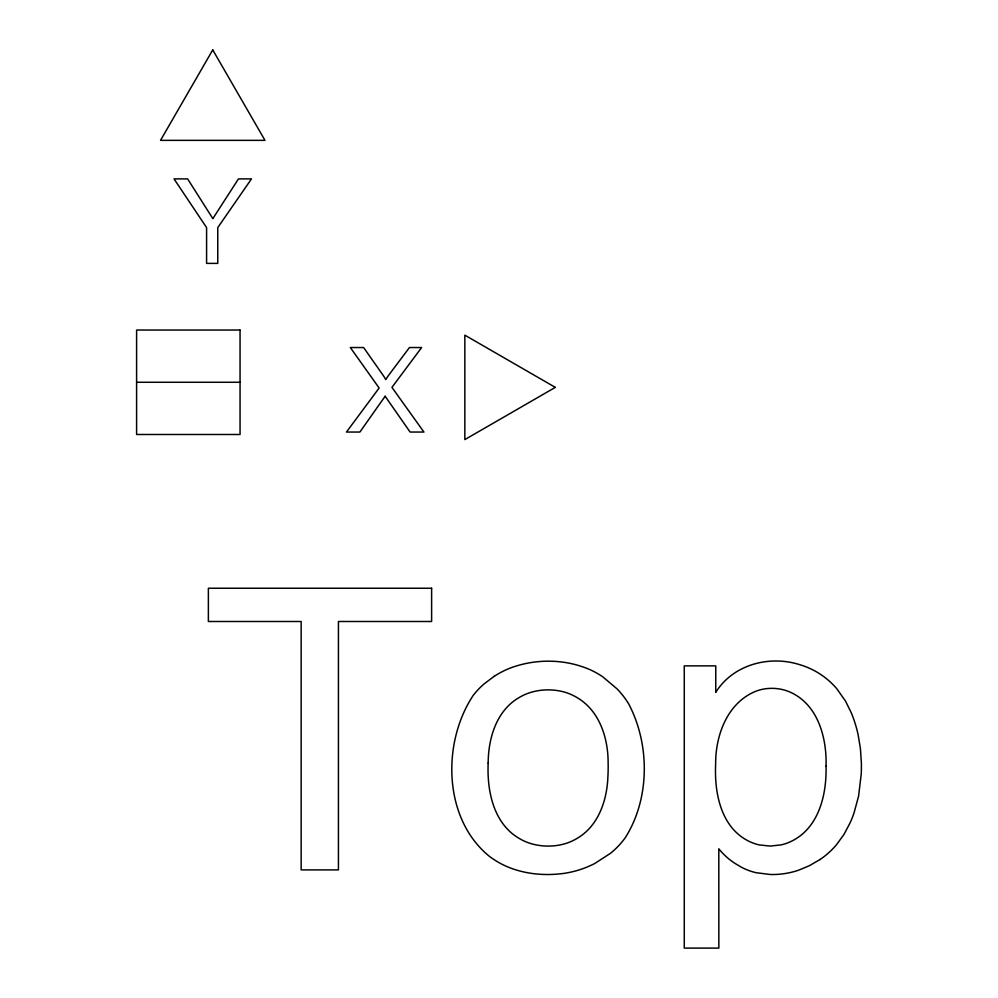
<?xml version="1.0" encoding="UTF-8"?>
<svg xmlns="http://www.w3.org/2000/svg" width="998" height="998" viewBox="0 0 998 998"><rect width="100%" height="100%" fill="white"/><g stroke="black" fill="none" stroke-linecap="round" stroke-linejoin="round"><path stroke-width="1.5" d="M494.347 676.22L484.067 683.929A79.94 79.94 0 0 0 473.364 695.194C441.79 742.412 443.037 818.822 489.457 856.384A84.793 84.793 0 0 0 505.238 865.827C523.676 874.161 544.609 876.132 564.519 873.3A98.802 98.802 0 0 0 594.683 863.544L610.576 853.24A82.273 82.273 0 0 0 625.334 837.621C650.047 798.6 649.997 744.333 628.703 703.927A86.115 86.115 0 0 0 617.014 688.832L602.705 676.769A85.728 85.728 0 0 0 590.704 669.982C565.292 658.668 535.178 658.381 509.304 668.435A89.77 89.77 0 0 0 494.347 676.22M820.144 859.453L809.39 865.703L798.338 870.293A81.3 81.3 0 0 1 770.294 874.498L756.047 872.689A60.741 60.741 0 0 1 741.414 867.225L734.852 863.32A68.575 68.575 0 0 1 718.81 848.799L718.847 948.1L684.266 948.1L684.266 665.866L715.766 665.866L715.766 692.375C733.006 664.543 769.271 655.037 799.535 664.618A76.921 76.921 0 0 1 815.965 671.554A77.944 77.944 0 0 1 836.673 688.583L845.518 701.095L851.219 712.647A128.967 128.967 0 0 1 858.168 734.99L860.413 748.562L861.361 762.721A168.687 168.687 0 0 1 861.224 774.086L858.592 796.105L853.976 813.12A119.598 119.598 0 0 1 850.159 822.739L843.909 834.54L836.374 844.882A80.651 80.651 0 0 1 820.144 859.453M136.601 382.271L240.056 382.271M826.045 766.152C826.781 794.296 819.084 827.729 791.539 841.202A46.482 46.482 0 0 1 781.259 844.869L770.144 846.079L759.229 844.907A45.796 45.796 0 0 1 749.149 841.376C720.805 827.629 714.269 792.749 715.641 764.194C715.391 735.451 727.342 702.742 755.823 691.252A43.475 43.475 0 0 1 766.239 688.67L768.934 688.433A48.615 48.615 0 0 1 777.155 688.645L779.812 689.032A44.386 44.386 0 0 1 789.979 692.063C818.073 704.451 826.93 737.959 826.045 766.152M488.172 763.058C486.924 790.753 493.349 823.425 519.272 838.47A52.345 52.345 0 0 0 530.025 843.335C541.752 846.99 554.614 847.028 566.328 843.322A52.033 52.033 0 0 0 577.044 838.432C598.575 825.92 607.108 800.097 607.907 776.456A171.519 171.519 0 0 0 608.119 762.073C608.007 737.497 599.287 710.476 576.919 697.502A52.245 52.245 0 0 0 566.228 692.624C554.551 688.932 541.714 688.982 530.025 692.612A52.47 52.47 0 0 0 519.272 697.465C496.443 710.539 488.296 738.258 488.172 763.058M212.749 49.9L160.528 140.356L264.981 140.356L212.749 49.9M213.347 217.826L212.873 218.662L187.624 178.892L174.026 178.892L206.586 227.594L206.586 263.385L217.764 263.385L217.764 227.594L251.484 178.892L238.46 178.892L213.347 217.826M385.141 396.243L359.891 432.047L346.456 432.047L379.14 388.01L350.323 347.541L363.634 347.541L383.481 375.822A85.404 85.404 0 0 1 384.916 378.117L385.764 379.589A95.147 95.147 0 0 1 388.035 376.071L409.454 347.541L421.618 347.541L391.94 387.374L423.925 432.047L410.091 432.047L385.141 396.243M555.3 387.374L464.843 439.594L464.843 335.153L555.3 387.374M240.056 330.039L136.601 330.039L136.601 434.492L240.056 434.492L240.056 330.039M431.623 588.246L208.37 588.246L208.37 621.492L301.159 621.492L301.159 869.907L338.434 869.907L338.434 621.492L431.623 621.492L431.623 588.246"/></g></svg>
